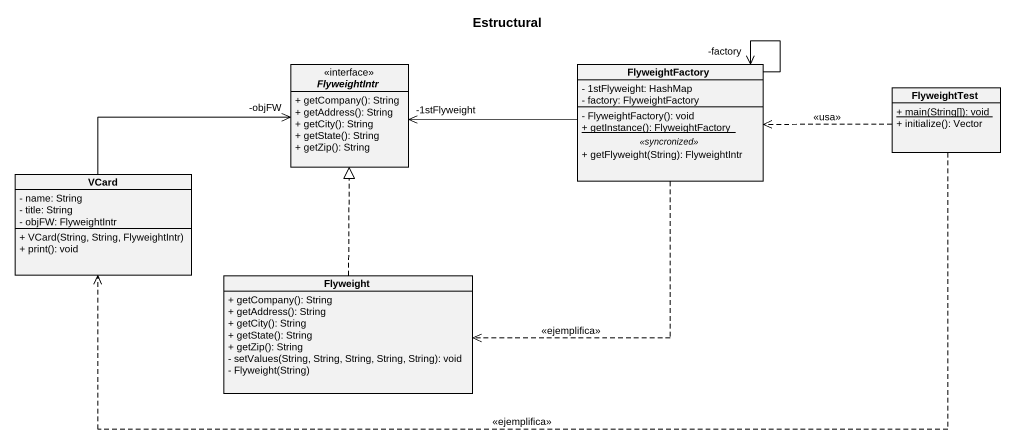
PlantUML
@startuml
title Estructural
hide circle
hide empty members
skinparam classAttributeIconSize 0
interface FlyweightIntr {
  + getCompany(): String
  + getAddress(): String
  + getCity(): String
  + getState(): String
  + getZip(): String
}
class FlyweightFactory {
  - 1stFlyweight: HashMap
  - factory: FlyweightFactory
  --
  - FlyweightFactory(): void
  {static} + getInstance(): FlyweightFactory
  .. <<syncronized>> ..
  + getFlyweight(String): FlyweightIntr
}
class FlyweightTest {
  {static} + main(String[]): void
  + initialize(): Vector
}
class VCard {
  - name: String
  - title: String
  - objFW: FlyweightIntr
  + VCard(String, String, FlyweightIntr)
  + print(): void
}
class Flyweight {
  + getCompany(): String
  + getAddress(): String
  + getCity(): String
  + getState(): String
  + getZip(): String
  - setValues(String, String, String, String, String): void
  - Flyweight(String)
}
FlyweightFactory -left-> "-1stFlyweight" FlyweightIntr
FlyweightFactory --> "-factory" FlyweightFactory
FlyweightFactory ..> Flyweight : <<ejemplifica>>
FlyweightTest .left.> FlyweightFactory : <<usa>>
FlyweightTest .left.> VCard : <<ejemplifica>>
VCard -right-> "-objFW" FlyweightIntr
Flyweight .up.|> FlyweightIntr
@enduml
